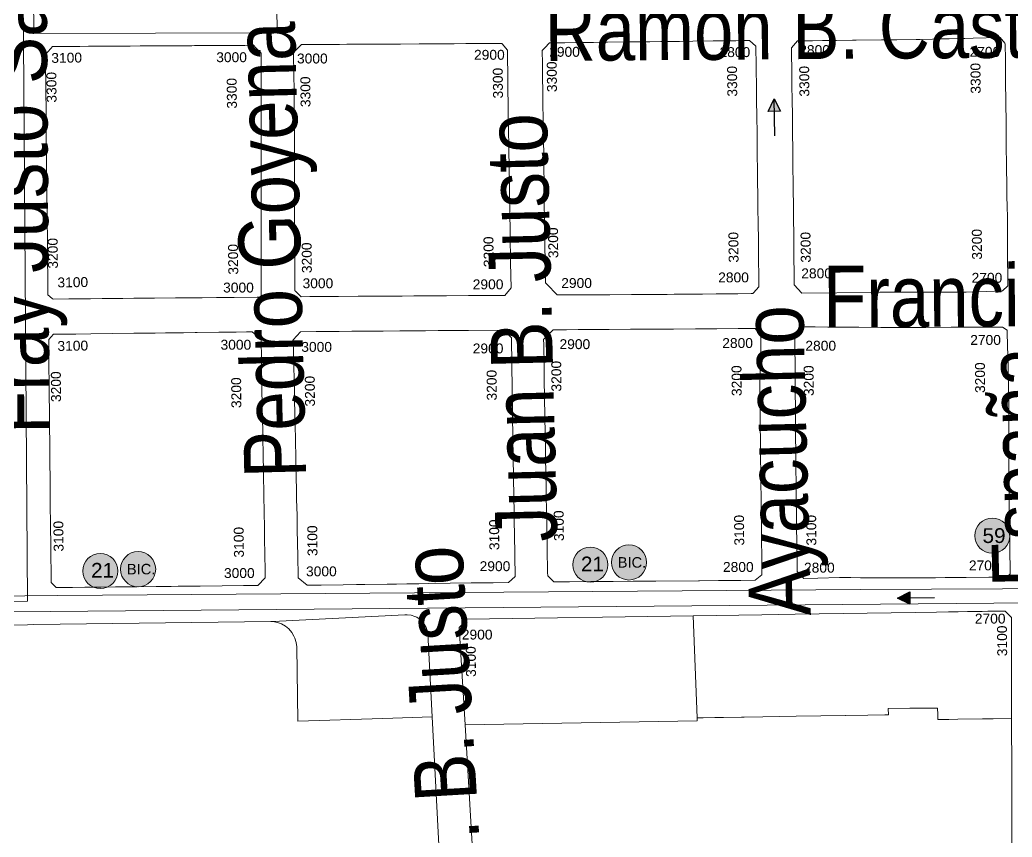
# Model space of a CAD drawing. Header units: millimetres. Extents: x 11558 to 23675, y 49449 to 61482.
# Drawn here: x 18248.8 to 18650.6, y 56911.7 to 57242.6 of the extents above; entities that cross this region are included whole.
import ezdxf

# ---------------------------------------------------------------- set-up
doc = ezdxf.new("R2010")
doc.units = ezdxf.units.MM
for name, color, linetype in [('0. plano base - nombres calles', 22, 'Continuous'), ('0. Plano Base - PLANO', 254, 'Continuous'), ('0. Plano base - sentido calles', 253, 'Continuous'), ('7. puesta en valor CC la lucila', 212, 'Continuous'), ('numeración', 7, 'Continuous')]:
    doc.layers.add(name, color=color, linetype=linetype)
for name, color, linetype, true_color in [('Linea 19 Estación Carapachay', 7, 'Continuous', 0xa80000), ('Linea 19 Plaza Miserere', 7, 'Continuous', 0x575757), ('Linea 21 IDA Ramal F', 7, 'Continuous', 0x001861), ('Linea 21 IDA Ramal G', 7, 'Continuous', 0x001861), ('Linea 59 Por la Lucila VUELTA', 7, 'Continuous', 0xffc20a)]:
    doc.layers.add(name, color=color, linetype=linetype, true_color=true_color)
doc.layers.add('Linea Bicentenario Nueva', color=7, linetype='Continuous', true_color=0x0000cc, transparency=0.05)
doc.layers.get('7. puesta en valor CC la lucila').off()
doc.styles.get("Standard").update_dxf_attribs({"font": 'arial.ttf'})

# ---------------------------------------------------------------- blocks, each defined once
blk = doc.blocks.new('MANZANAS')
at = {"layer": '0. Plano Base - PLANO', "color": 0, "linetype": 'Continuous', "lineweight": 5}
for points in [[(5637305.57, 6180413.63), (5637293.14, 6180407.02), (5637288.77, 6180408.45), (5637274.02, 6180436.25), (5637270.4, 6180443.06), (5637268.88, 6180445.9), (5637266.96, 6180449.49), (5637266.36, 6180450.62), (5637265.05, 6180453.05), (5637264.33, 6180454.4), (5637263.58, 6180455.81), (5637262.61, 6180457.63), (5637260.27, 6180462), (5637258.51, 6180465.29), (5637257.21, 6180467.72), (5637252.86, 6180475.86), (5637251.54, 6180478.33), (5637249.76, 6180481.66), (5637249.14, 6180482.82), (5637247.88, 6180485.18), (5637244.74, 6180491.05), (5637244.51, 6180491.48), (5637244.08, 6180492.3), (5637243.58, 6180493.22), (5637244.4, 6180496.77), (5637245.21, 6180497.18), (5637249.8, 6180499.63), (5637253.39, 6180501.55), (5637257.09, 6180503.53), (5637258.42, 6180504.24), (5637264.08, 6180507.26), (5637265.4, 6180507.96), (5637274.41, 6180512.78), (5637279.98, 6180515.75), (5637286.89, 6180519.45), (5637288.23, 6180520.18), (5637292.62, 6180522.6), (5637295.67, 6180524.27), (5637298.5, 6180525.84), (5637301.46, 6180527.46), (5637304.15, 6180528.94), (5637307.06, 6180530.55), (5637316.35, 6180535.65), (5637316.62, 6180535.8), (5637319.32, 6180534.67), (5637319.62, 6180534.55), (5637322.68, 6180528.8), (5637324.98, 6180524.47), (5637326.75, 6180521.14), (5637330.72, 6180513.69), (5637334.74, 6180506.14), (5637339.13, 6180497.95), (5637342.7, 6180491.3), (5637343.41, 6180489.97), (5637346.41, 6180484.37), (5637347.05, 6180483.19), (5637348.8, 6180479.91), (5637350.59, 6180476.57), (5637352.83, 6180472.57), (5637354.14, 6180469.95), (5637358.83, 6180461.08), (5637365.74, 6180448.03), (5637364.82, 6180445.28), (5637356.4, 6180440.49), (5637351.89, 6180437.99), (5637348.9, 6180436.43), (5637348.53, 6180436.23), (5637344.47, 6180434.11), (5637338.38, 6180430.92), (5637335.68, 6180429.51), (5637331.47, 6180427.31), (5637328.53, 6180425.77), (5637320.92, 6180421.78)], [(5637209.15, 6180362.51), (5637205.63, 6180360.66), (5637205.46, 6180360.71), (5637199.89, 6180362.58), (5637199.69, 6180362.65), (5637199.08, 6180362.85), (5637191.53, 6180376.88), (5637187.43, 6180384.5), (5637183.37, 6180392.05), (5637181.2, 6180396.09), (5637179.8, 6180398.69), (5637179.27, 6180399.67), (5637177.6, 6180402.78), (5637175.84, 6180406.05), (5637175.28, 6180407.08), (5637175.07, 6180407.48), (5637171.28, 6180414.53), (5637171.12, 6180414.82), (5637166.91, 6180422.64), (5637165.5, 6180425.27), (5637162.94, 6180430.03), (5637159.05, 6180437.26), (5637158.08, 6180439.07), (5637157.61, 6180439.93), (5637157.11, 6180440.86), (5637154.55, 6180445.63), (5637154.99, 6180447.07), (5637155.8, 6180449.79), (5637161.22, 6180452.69), (5637167.53, 6180456.07), (5637168.79, 6180456.74), (5637171.48, 6180458.18), (5637175.42, 6180460.29), (5637176.08, 6180460.65), (5637176.44, 6180460.84), (5637183.75, 6180464.75), (5637183.97, 6180464.87), (5637186.89, 6180466.43), (5637188.68, 6180467.39), (5637191.53, 6180468.92), (5637195.51, 6180471.04), (5637195.79, 6180471.19), (5637196.08, 6180471.35), (5637199.26, 6180473.05), (5637202.15, 6180474.59), (5637206.87, 6180477.12), (5637214.18, 6180481.03), (5637221.7, 6180485.05), (5637222.26, 6180485.35), (5637223.95, 6180486.25), (5637227.15, 6180487.96), (5637230.56, 6180487.09), (5637234.33, 6180480.04), (5637234.58, 6180479.58), (5637234.6, 6180479.53), (5637234.81, 6180479.14), (5637238.38, 6180472.54), (5637239.48, 6180470.49), (5637240.84, 6180467.87), (5637241.29, 6180467.02), (5637243.56, 6180462.84), (5637247.63, 6180455.19), (5637251.32, 6180448.27), (5637251.71, 6180447.46), (5637253.76, 6180443.71), (5637255.66, 6180440.15), (5637255.73, 6180439.99), (5637259.62, 6180432.76), (5637259.83, 6180432.31), (5637261.96, 6180428.35), (5637263.9, 6180424.75), (5637263.94, 6180424.67), (5637267.99, 6180417.11), (5637269.21, 6180414.83), (5637270.4, 6180412.6), (5637271.83, 6180409.92), (5637273.88, 6180406.08), (5637274.97, 6180404.05), (5637275.45, 6180403.15), (5637275.48, 6180403.09), (5637276.49, 6180401.21), (5637275.67, 6180398.06), (5637275.55, 6180397.61), (5637274.97, 6180397.3), (5637270.2, 6180394.77), (5637269.23, 6180394.26), (5637266.15, 6180392.62), (5637262.53, 6180390.71), (5637257.63, 6180388.11), (5637254.95, 6180386.68), (5637252.42, 6180385.34), (5637247.45, 6180382.71), (5637244.98, 6180381.39), (5637239.68, 6180378.6), (5637232.14, 6180374.63), (5637224.47, 6180370.59), (5637216.81, 6180366.55)], [(5637117.03, 6180313.89), (5637113.89, 6180312.23), (5637110.82, 6180313.07), (5637110.5, 6180313.16), (5637108.01, 6180317.93), (5637107.34, 6180319.21), (5637106.12, 6180321.55), (5637105.3, 6180323.11), (5637104.82, 6180324.04), (5637104.74, 6180324.19), (5637101.77, 6180329.86), (5637101.05, 6180331.26), (5637099.86, 6180333.53), (5637096.88, 6180339.24), (5637095.4, 6180342.07), (5637094.17, 6180344.42), (5637091.39, 6180349.75), (5637087.78, 6180356.67), (5637084.4, 6180363.14), (5637080.23, 6180371.12), (5637077.99, 6180375.41), (5637077.79, 6180375.78), (5637075.62, 6180379.84), (5637075.57, 6180379.94), (5637074.13, 6180382.63), (5637072.63, 6180385.43), (5637072.55, 6180385.58), (5637070.12, 6180390.13), (5637065.64, 6180398.51), (5637066.01, 6180399.77), (5637066.27, 6180400.68), (5637066.91, 6180402.84), (5637079.59, 6180409.53), (5637080.58, 6180410.04), (5637083.16, 6180411.41), (5637087.29, 6180413.58), (5637094.57, 6180417.42), (5637095.01, 6180417.65), (5637095.42, 6180417.87), (5637095.78, 6180418.06), (5637102.17, 6180421.42), (5637102.44, 6180421.56), (5637109.06, 6180425.05), (5637110.32, 6180425.72), (5637117.85, 6180429.68), (5637121.7, 6180431.71), (5637125.85, 6180433.9), (5637128.53, 6180435.31), (5637129.09, 6180435.61), (5637132.3, 6180437.3), (5637133.38, 6180437.87), (5637138.77, 6180440.71), (5637138.91, 6180440.65), (5637141.97, 6180439.27), (5637142, 6180439.2), (5637153.92, 6180417.11), (5637156.86, 6180411.66), (5637157.47, 6180410.53), (5637160.26, 6180405.36), (5637160.77, 6180404.42), (5637164.85, 6180396.85), (5637165.43, 6180395.77), (5637166.74, 6180393.35), (5637166.86, 6180393.12), (5637168.56, 6180389.98), (5637172.66, 6180382.37), (5637177.35, 6180373.67), (5637182.85, 6180363.47), (5637187.67, 6180354.54), (5637186.8, 6180350.69), (5637183.13, 6180348.76), (5637181.2, 6180347.74), (5637173.82, 6180343.84), (5637165.91, 6180339.67), (5637163.49, 6180338.4), (5637161.23, 6180337.21), (5637158.77, 6180335.91), (5637154.2, 6180333.49), (5637150.12, 6180331.34), (5637150.03, 6180331.29), (5637142.07, 6180327.1), (5637139.08, 6180325.52), (5637134.3, 6180323), (5637127.2, 6180319.29), (5637119.38, 6180315.13), (5637118.13, 6180314.47)], [(5637352.11, 6180307.57), (5637347.08, 6180304.78), (5637343.47, 6180306.05), (5637340.77, 6180311.03), (5637338.98, 6180314.33), (5637337.26, 6180317.49), (5637336.66, 6180318.6), (5637336.01, 6180319.81), (5637335.12, 6180321.45), (5637334.6, 6180322.41), (5637333.22, 6180324.95), (5637329.12, 6180332.58), (5637321.07, 6180347.81), (5637317.06, 6180355.4), (5637315.2, 6180358.92), (5637313.28, 6180362.56), (5637312.22, 6180364.55), (5637309.25, 6180370.18), (5637308.49, 6180371.62), (5637305.72, 6180376.85), (5637299.34, 6180388.93), (5637298.4, 6180390.71), (5637299.41, 6180394.87), (5637301.88, 6180396.13), (5637304.18, 6180397.3), (5637308.76, 6180399.63), (5637312.19, 6180401.38), (5637319.92, 6180405.31), (5637327.85, 6180409.35), (5637334.14, 6180412.63), (5637335.28, 6180413.23), (5637339.87, 6180415.62), (5637344.08, 6180417.82), (5637353.16, 6180422.57), (5637361.73, 6180427.05), (5637364.76, 6180428.64), (5637365.62, 6180429.09), (5637367.21, 6180429.92), (5637368.28, 6180430.48), (5637371.46, 6180432.15), (5637371.56, 6180432.2), (5637373.77, 6180431.9), (5637374.15, 6180431.22), (5637374.49, 6180430.6), (5637374.69, 6180430.25), (5637375.01, 6180429.69), (5637375.06, 6180429.58), (5637375.95, 6180428.01), (5637376.09, 6180427.75), (5637377.58, 6180425.09), (5637378, 6180424.34), (5637378.71, 6180423.08), (5637378.95, 6180422.64), (5637379.9, 6180420.95), (5637381.57, 6180417.97), (5637381.7, 6180417.73), (5637385.45, 6180410.81), (5637388.96, 6180404.12), (5637393.63, 6180395.22), (5637396.44, 6180389.88), (5637397.29, 6180388.25), (5637398.78, 6180385.43), (5637401.26, 6180380.71), (5637405.45, 6180372.77), (5637405.83, 6180372.07), (5637407.8, 6180368.38), (5637409.66, 6180364.9), (5637411.13, 6180362.16), (5637414.84, 6180355.22), (5637415.26, 6180354.44), (5637416.7, 6180351.79), (5637418.86, 6180347.8), (5637419.01, 6180347.53), (5637419.79, 6180346.08), (5637420.16, 6180345.4), (5637420.35, 6180345.04), (5637420.41, 6180344.94), (5637419.83, 6180343.28), (5637419.33, 6180343.01), (5637418.6, 6180342.62), (5637417.25, 6180341.9), (5637414.38, 6180340.37), (5637413.67, 6180339.99), (5637413.26, 6180339.77), (5637405.19, 6180335.48), (5637398.13, 6180331.71), (5637397.93, 6180331.6), (5637397.73, 6180331.5), (5637394.27, 6180329.65), (5637394.07, 6180329.55), (5637390.7, 6180327.75), (5637390.36, 6180327.57), (5637382.73, 6180323.56), (5637374.99, 6180319.6), (5637367.3, 6180315.66), (5637363.82, 6180313.87), (5637359.71, 6180311.77)], [(5637030.9, 6180268.1), (5637025.2, 6180265.07), (5637024.79, 6180265.16), (5637022.54, 6180265.63), (5637020.84, 6180268.82), (5637014.33, 6180281.06), (5637013.76, 6180282.14), (5637013.15, 6180283.29), (5637007.28, 6180294.32), (5637007.25, 6180294.37), (5637003.81, 6180300.84), (5637003.21, 6180301.96), (5637001.65, 6180304.91), (5637000.44, 6180307.17), (5636999.57, 6180308.81), (5636999.53, 6180308.9), (5636999.42, 6180309.09), (5636997.97, 6180311.83), (5636997.71, 6180312.3), (5636995.92, 6180315.67), (5636995.89, 6180315.74), (5636991.66, 6180323.68), (5636988.25, 6180330.1), (5636987.71, 6180331.1), (5636983.63, 6180338.78), (5636983.56, 6180338.9), (5636982.11, 6180341.64), (5636982.05, 6180341.75), (5636979.55, 6180346.45), (5636979.49, 6180346.57), (5636976.86, 6180351.52), (5636977.2, 6180352.91), (5636977.66, 6180354.75), (5636977.9, 6180355.73), (5636985.43, 6180359.7), (5636987.71, 6180360.9), (5636990.79, 6180362.52), (5636995.94, 6180365.24), (5636998.3, 6180366.48), (5637005.74, 6180370.4), (5637009.26, 6180372.26), (5637012.01, 6180373.71), (5637013.66, 6180374.58), (5637021.03, 6180378.46), (5637027.77, 6180382.01), (5637028.78, 6180382.55), (5637032.71, 6180384.62), (5637035.55, 6180386.11), (5637036.29, 6180386.5), (5637039.98, 6180388.45), (5637043.32, 6180390.21), (5637046.8, 6180392.04), (5637049.81, 6180393.63), (5637051.14, 6180393.21), (5637054.11, 6180392.24), (5637058.32, 6180384.15), (5637058.83, 6180383.16), (5637059.48, 6180381.9), (5637064.2, 6180372.83), (5637066.84, 6180367.76), (5637067.52, 6180366.45), (5637068.2, 6180365.13), (5637070.21, 6180361.28), (5637072.21, 6180357.43), (5637074.23, 6180353.53), (5637076.22, 6180349.71), (5637076.83, 6180348.54), (5637078.34, 6180345.62), (5637078.48, 6180345.36), (5637080.17, 6180342.11), (5637082.26, 6180338.1), (5637084.18, 6180334.4), (5637084.62, 6180333.55), (5637088.12, 6180326.83), (5637090.06, 6180323.08), (5637092.63, 6180318.15), (5637092.68, 6180318.03), (5637094.54, 6180314.48), (5637095.62, 6180312.4), (5637097, 6180309.74), (5637098.27, 6180307.31), (5637098.6, 6180306.66), (5637098.83, 6180306.22), (5637099.69, 6180304.57), (5637098.2, 6180303.8), (5637090.02, 6180299.49), (5637087.84, 6180298.34), (5637083.62, 6180296.11), (5637078.51, 6180293.39), (5637076.09, 6180292.1), (5637075.18, 6180291.62), (5637072.65, 6180290.28), (5637072.52, 6180290.21), (5637069.04, 6180288.36), (5637061.46, 6180284.33), (5637055.72, 6180281.28), (5637054.14, 6180280.44), (5637050.13, 6180278.31), (5637045.95, 6180276.11), (5637042.81, 6180274.42), (5637038.61, 6180272.19)], [(5637263.49, 6180259.87), (5637257.93, 6180256.94), (5637254.61, 6180257.88), (5637253.93, 6180259.13), (5637244.7, 6180276.17), (5637241.91, 6180281.33), (5637239.23, 6180286.28), (5637237.3, 6180289.84), (5637235.1, 6180293.89), (5637231.46, 6180300.63), (5637228.75, 6180305.61), (5637227.67, 6180307.61), (5637227.5, 6180307.92), (5637223.48, 6180315.35), (5637220.56, 6180320.73), (5637216.38, 6180328.46), (5637215.26, 6180330.52), (5637214.15, 6180332.58), (5637209.99, 6180340.25), (5637208.95, 6180342.18), (5637209.04, 6180342.48), (5637210.6, 6180347.35), (5637210.78, 6180347.45), (5637215.34, 6180349.86), (5637219.55, 6180352.08), (5637222.25, 6180353.51), (5637222.83, 6180353.81), (5637230.63, 6180357.93), (5637238.35, 6180362.01), (5637246.12, 6180366.11), (5637249.91, 6180368.11), (5637253.65, 6180370.08), (5637261.59, 6180374.27), (5637269.16, 6180378.27), (5637276.84, 6180382.32), (5637281.33, 6180384.7), (5637282.86, 6180385.5), (5637282.91, 6180385.53), (5637286.44, 6180383.93), (5637286.64, 6180383.54), (5637287.42, 6180381.91), (5637287.44, 6180381.86), (5637291.37, 6180373.93), (5637292.52, 6180371.62), (5637293.19, 6180370.26), (5637295.43, 6180365.74), (5637296.94, 6180362.69), (5637298.87, 6180359.09), (5637300.37, 6180356.29), (5637301.94, 6180353.36), (5637303.49, 6180350.45), (5637305.21, 6180347.24), (5637306.59, 6180344.67), (5637308.1, 6180341.85), (5637309.57, 6180339.1), (5637311.35, 6180335.78), (5637312.83, 6180333.01), (5637314.57, 6180329.76), (5637315.97, 6180327.15), (5637317.41, 6180324.46), (5637318.84, 6180321.78), (5637320.43, 6180318.82), (5637321.45, 6180316.92), (5637323.03, 6180313.94), (5637324.26, 6180311.65), (5637325.9, 6180308.53), (5637326.77, 6180306.91), (5637329.21, 6180302.29), (5637329.24, 6180302.23), (5637329.27, 6180302.17), (5637330.99, 6180298.92), (5637331.22, 6180298.48), (5637331.35, 6180298.23), (5637329.96, 6180295.05), (5637324.87, 6180292.33), (5637317.07, 6180288.21), (5637316.81, 6180288.07), (5637310.01, 6180284.48), (5637309.69, 6180284.31), (5637294.41, 6180276.22), (5637290.34, 6180274.07), (5637286.31, 6180271.94), (5637279.18, 6180268.17), (5637279.05, 6180268.1), (5637278.83, 6180267.98), (5637271.41, 6180264.06), (5637271.19, 6180263.95)], [(5637174.79, 6180212.26), (5637169.99, 6180209.67), (5637165.33, 6180210.73), (5637160.8, 6180219.02), (5637160.53, 6180219.53), (5637159.25, 6180221.86), (5637155.32, 6180229.05), (5637155.2, 6180229.29), (5637153.33, 6180232.69), (5637153.27, 6180232.81), (5637150.08, 6180238.65), (5637149.23, 6180240.21), (5637147.64, 6180243.12), (5637146.51, 6180245.18), (5637146.27, 6180245.63), (5637146.23, 6180245.69), (5637143.35, 6180250.97), (5637142.73, 6180252.11), (5637142.59, 6180252.35), (5637142.26, 6180252.97), (5637138.53, 6180259.78), (5637135.79, 6180264.8), (5637134.29, 6180267.56), (5637129.94, 6180275.51), (5637128.5, 6180278.15), (5637124.59, 6180285.31), (5637119.13, 6180295.29), (5637120.21, 6180299.52), (5637125.83, 6180302.5), (5637127.84, 6180303.56), (5637133.99, 6180306.82), (5637138.57, 6180309.24), (5637141.97, 6180311.05), (5637145.97, 6180313.16), (5637148.67, 6180314.59), (5637149.74, 6180315.16), (5637155.75, 6180318.34), (5637156.99, 6180319), (5637162.15, 6180321.73), (5637164.9, 6180323.19), (5637169.47, 6180325.61), (5637172.82, 6180327.38), (5637180.31, 6180331.35), (5637192.75, 6180337.94), (5637192.84, 6180337.91), (5637196.78, 6180336.84), (5637197.07, 6180336.76), (5637197.26, 6180336.4), (5637207.05, 6180318.25), (5637212.09, 6180308.92), (5637216.15, 6180301.39), (5637220.11, 6180294.04), (5637223.89, 6180287.04), (5637227.71, 6180279.95), (5637230.57, 6180274.65), (5637232.5, 6180271.08), (5637234.84, 6180266.73), (5637242.98, 6180251.64), (5637241.69, 6180248.21), (5637236.22, 6180245.27), (5637235.92, 6180245.11), (5637232.41, 6180243.22), (5637228.82, 6180241.29), (5637228.55, 6180241.15), (5637228.42, 6180241.08), (5637220.97, 6180237.07), (5637213.37, 6180232.99), (5637209.75, 6180231.04), (5637205.44, 6180228.72), (5637201.85, 6180226.8), (5637198.45, 6180224.97), (5637190.51, 6180220.7), (5637187.53, 6180219.1), (5637182.81, 6180216.57), (5637174.92, 6180212.32)], [(5637314.27, 6180270.76), (5637338.73, 6180283.93), (5637350.69, 6180290.37), (5637393.45, 6180313.4), (5637401.08, 6180317.51), (5637405.31, 6180319.79), (5637408.7, 6180321.61), (5637412.11, 6180323.44), (5637417.27, 6180326.23), (5637419.39, 6180327.37), (5637425.5, 6180330.66), (5637428.95, 6180329.48), (5637432.03, 6180323.59), (5637435.85, 6180316.27), (5637437.98, 6180312.18), (5637439.73, 6180308.84), (5637441.23, 6180305.97), (5637443.81, 6180301.02), (5637444.28, 6180300.12), (5637447.86, 6180293.28), (5637441.3, 6180289.73), (5637437.54, 6180287.7), (5637428.77, 6180282.96), (5637425.55, 6180281.22), (5637421.57, 6180279.07), (5637420.56, 6180280.95), (5637419.37, 6180283.16), (5637417.58, 6180282.22), (5637414.51, 6180280.61), (5637411.69, 6180279.14), (5637409.41, 6180277.94), (5637401.69, 6180273.89), (5637402.91, 6180271.63), (5637401.59, 6180270.91), (5637395.59, 6180267.67), (5637387.69, 6180263.4), (5637370.11, 6180253.9), (5637358.16, 6180247.44), (5637351.57, 6180243.88), (5637350.56, 6180243.34), (5637344.13, 6180239.87), (5637343.53, 6180239.54), (5637341.06, 6180238.21), (5637336.98, 6180236), (5637334.73, 6180234.8)], [(5637080.64, 6180162.25), (5637080.21, 6180162.02), (5637077.45, 6180162.86), (5637075.6, 6180166.32), (5637072.34, 6180172.46), (5637069.66, 6180177.49), (5637069.62, 6180177.55), (5637067.43, 6180181.66), (5637066.83, 6180182.8), (5637062.18, 6180191.52), (5637058.1, 6180199.18), (5637054.2, 6180206.51), (5637052.93, 6180208.89), (5637052.46, 6180209.77), (5637050.43, 6180213.58), (5637048.3, 6180217.59), (5637046.42, 6180221.12), (5637044.16, 6180225.36), (5637042.53, 6180228.42), (5637042.46, 6180228.55), (5637040.04, 6180233.09), (5637040.01, 6180233.14), (5637038.93, 6180235.17), (5637038.32, 6180236.32), (5637037.52, 6180237.82), (5637036.91, 6180238.98), (5637036.82, 6180239.14), (5637036.35, 6180240.02), (5637031.2, 6180249.7), (5637031.99, 6180252.51), (5637037.7, 6180255.57), (5637037.79, 6180255.61), (5637039.9, 6180256.74), (5637045.33, 6180259.65), (5637052.94, 6180263.72), (5637060.62, 6180267.84), (5637068.2, 6180271.89), (5637071.98, 6180273.91), (5637074.31, 6180275.16), (5637075.75, 6180275.93), (5637078.41, 6180277.35), (5637082.5, 6180279.54), (5637083.19, 6180279.91), (5637090.98, 6180284.08), (5637097.18, 6180287.4), (5637100.83, 6180289.35), (5637101.32, 6180289.61), (5637102.9, 6180290.46), (5637107.48, 6180289.37), (5637111.32, 6180282.29), (5637112.68, 6180279.8), (5637116.23, 6180273.25), (5637120.97, 6180264.5), (5637122.43, 6180261.82), (5637125.72, 6180255.75), (5637130.45, 6180247.04), (5637130.65, 6180246.66), (5637132.17, 6180243.87), (5637134.45, 6180239.66), (5637136.51, 6180235.87), (5637138.29, 6180232.59), (5637140.21, 6180229.04), (5637141.6, 6180226.48), (5637143.04, 6180223.83), (5637145.46, 6180219.37), (5637149.45, 6180212.02), (5637151.62, 6180208.01), (5637153.52, 6180204.51), (5637152.27, 6180200.39), (5637147.13, 6180197.66), (5637139.51, 6180193.6), (5637131.62, 6180189.4), (5637123.82, 6180185.24), (5637121.25, 6180183.87), (5637115.91, 6180181.03), (5637109.08, 6180177.39), (5637106.14, 6180175.83), (5637101.43, 6180173.32), (5637096.2, 6180170.53), (5637093.73, 6180169.22), (5637090.41, 6180167.45), (5637085.99, 6180165.09)], [(5637232.48, 6180222.84), (5637233.51, 6180226.81), (5637233.65, 6180227.35), (5637314.27, 6180270.76), (5637334.73, 6180234.8), (5637335.33, 6180233.74), (5637252.71, 6180189)], [(5637222.33, 6180214.9), (5637239.42, 6180185.75), (5637221.98, 6180175.95), (5637191.91, 6180159.06), (5637177.67, 6180185.58), (5637176.66, 6180187.06), (5637175.4, 6180188.35), (5637174.7, 6180188.92), (5637173.17, 6180189.85), (5637171.5, 6180190.52), (5637169.74, 6180190.9), (5637167.95, 6180190.98), (5637166.16, 6180190.75), (5637164.39, 6180190.31), (5637210.58, 6180217.29), (5637211.32, 6180217.73), (5637212.86, 6180218.3), (5637214.49, 6180218.58), (5637215.31, 6180218.6), (5637216.94, 6180218.42), (5637218.52, 6180217.93), (5637219.26, 6180217.59), (5637220.64, 6180216.69), (5637221.83, 6180215.55)]]:
    blk.add_lwpolyline(points, close=True, dxfattribs=at)
for points in [[(5637285.79, 6180133.67), (5637252.71, 6180189), (5637335.33, 6180233.74), (5637334.73, 6180234.8), (5637336.98, 6180236), (5637341.06, 6180238.21), (5637343.53, 6180239.54), (5637344.13, 6180239.87), (5637350.56, 6180243.34), (5637351.57, 6180243.88), (5637358.16, 6180247.44), (5637370.11, 6180253.9), (5637387.69, 6180263.4), (5637387.73, 6180263.42), (5637395.59, 6180267.67), (5637401.59, 6180270.91), (5637402.91, 6180271.63), (5637401.69, 6180273.89), (5637411.69, 6180279.14), (5637417.58, 6180282.22), (5637419.37, 6180283.16), (5637420.56, 6180280.95), (5637421.57, 6180279.07), (5637425.55, 6180281.22), (5637428.77, 6180282.96), (5637437.54, 6180287.7), (5637441.3, 6180289.73), (5637447.86, 6180293.28), (5637449.61, 6180289.92), (5637456.16, 6180277.39), (5637472.45, 6180246.21)], [(5637057.71, 6180133.14), (5637076.79, 6180143.28), (5637079.04, 6180144.48), (5637163.62, 6180189.86), (5637164.39, 6180190.31), (5637166.16, 6180190.75), (5637167.95, 6180190.98), (5637169.74, 6180190.9), (5637171.5, 6180190.52), (5637173.17, 6180189.85), (5637174.7, 6180188.92), (5637175.4, 6180188.35), (5637176.66, 6180187.06), (5637177.67, 6180185.58), (5637191.91, 6180159.06), (5637221.98, 6180175.95), (5637239.42, 6180185.75), (5637274.91, 6180125.25)]]:
    blk.add_lwpolyline(points, dxfattribs=at)
blk = doc.blocks.new('21 azul')
at = {"layer": 'Linea 21 IDA Ramal F', "lineweight": 211, "true_color": 0xededed}
h = blk.add_hatch(color=7, dxfattribs=at)
h.dxf.hatch_style = 1
edge = h.paths.add_edge_path()
edge.add_arc((0, 0), 7.11, 0, 360)
at = {"layer": 'Linea 21 IDA Ramal F', "lineweight": 9}
blk.add_circle((0, 0), 7.11, dxfattribs=at)
at = {"layer": 'Linea 21 IDA Ramal F', "lineweight": 211, "insert": (-3.78, 3.29), "char_height": 6, "attachment_point": 1}
blk.add_mtext_dynamic_manual_height_columns('21', width=8.5711, gutter_width=12.5, heights=[0], dxfattribs=at)
blk = doc.blocks.new('59')
at = {"layer": 'Linea 59 Por la Lucila VUELTA', "lineweight": 211, "true_color": 0xededed}
h = blk.add_hatch(color=7, dxfattribs=at)
h.dxf.hatch_style = 1
edge = h.paths.add_edge_path()
edge.add_arc((0, 0), 7.11, 0, 360)
at = {"layer": 'Linea 59 Por la Lucila VUELTA', "lineweight": 9}
blk.add_circle((0, 0), 7.11, dxfattribs=at)
at = {"layer": 'Linea 59 Por la Lucila VUELTA', "lineweight": 15, "insert": (-3.99, 3.04), "char_height": 6, "attachment_point": 1}
blk.add_mtext_dynamic_manual_height_columns('59', width=16.4579, gutter_width=12.5, heights=[0], dxfattribs=at)
blk = doc.blocks.new('bic. nueva verde')
at = {"layer": 'Linea Bicentenario Nueva', "lineweight": 211, "true_color": 0xededed}
h = blk.add_hatch(color=7, dxfattribs=at)
h.dxf.hatch_style = 1
edge = h.paths.add_edge_path()
edge.add_arc((0, 0), 7.11, 0, 360)
at = {"layer": 'Linea Bicentenario Nueva', "color": 62, "lineweight": 9, "true_color": 0xa2c01b}
blk.add_circle((0, 0), 7.11, dxfattribs=at)
at = {"layer": 'Linea Bicentenario Nueva', "color": 62, "lineweight": 15, "true_color": 0xa2c01b, "insert": (-4.55, 2.15), "char_height": 4.25, "attachment_point": 1}
blk.add_mtext_dynamic_manual_height_columns('BIC.', width=16.4579, gutter_width=12.5, heights=[0], dxfattribs=at)

msp = doc.modelspace()

# ---------------------------------------------------------------- hatches: boundary and pattern name
at = {"layer": '0. Plano base - sentido calles', "linetype": 'Continuous', "lineweight": 25, "ltscale": 2, "true_color": 0x1a1a1a}
h = msp.add_hatch(color=250, dxfattribs=at)
h.dxf.hatch_style = 1
h.paths.add_polyline_path([(18554.19, 57210.6), (18551.79, 57205.55), (18554.29, 57205.6)])
h.paths.add_polyline_path([(18554.19, 57210.6), (18554.29, 57205.6), (18556.79, 57205.65)])
h = msp.add_hatch(color=250, dxfattribs=at)
h.dxf.hatch_style = 1
h.paths.add_polyline_path([(18604.09, 57008.49), (18609.1, 57006), (18609.09, 57008.5)])
h.paths.add_polyline_path([(18604.09, 57008.49), (18609.09, 57008.5), (18609.09, 57011)])
at = {"layer": 'Linea Bicentenario Nueva', "lineweight": 15, "true_color": 0xa2c01b}
h = msp.add_hatch(dxfattribs=at)
h.set_pattern_fill('AR-HBONE', color=62)
h.set_pattern_definition([(45, (3427.26, 3708.61), (1e-14, 143.6841), [304.8, -101.6]), (135, (3499.1, 3780.45), (1e-14, 143.6841), [304.8, -101.6])])
h.paths.add_polyline_path([(18268.1, 57018.4, 1), (18276.46, 57018.4, 1)])
h.paths.add_polyline_path([(18268.72, 57015.76), (18276.76, 57015.76), (18276.76, 57020.91), (18268.72, 57020.91)], flags=9)
h = msp.add_hatch(dxfattribs=at)
h.set_pattern_fill('AR-HBONE', color=62)
h.set_pattern_definition([(45, (3625.25, 3711.59), (1e-14, 143.6841), [304.8, -101.6]), (135, (3697.09, 3783.43), (1e-14, 143.6841), [304.8, -101.6])])
h.paths.add_polyline_path([(18466.09, 57021.38, 1), (18474.45, 57021.38, 1)])
h.paths.add_polyline_path([(18466.71, 57018.74), (18474.75, 57018.74), (18474.75, 57023.89), (18466.71, 57023.89)], flags=9)

# ---------------------------------------------------------------- linework, layer by layer
at = {"layer": '0. Plano base - sentido calles', "color": 250, "linetype": 'Continuous', "lineweight": 25, "ltscale": 2, "true_color": 0x1a1a1a}
for points in [[(18554.49, 57195.6), (18554.19, 57210.6), (18556.79, 57205.65), (18551.79, 57205.55), (18554.19, 57210.6)], [(18619.09, 57008.52), (18604.09, 57008.49), (18609.09, 57011), (18609.1, 57006), (18604.09, 57008.49)]]:
    msp.add_lwpolyline(points, dxfattribs=at)
at = {"layer": 'Linea 19 Estación Carapachay', "lineweight": 15}
msp.add_lwpolyline([(19873.95, 57363.46), (18249.52, 57347.67), (18251.94, 57007.22), (17481.19, 57000.91), (17452.58, 57097.86), (17453.05, 57230.02), (17424.1, 57233.29), (17418.3, 57238.42), (17398.66, 57342.88), (17399.43, 57411.84), (17469.18, 57451.96), (17465.03, 57459.78), (17174.57, 57457.89), (16228.33, 57449.93)], dxfattribs=at)
at = {"layer": 'Linea 19 Plaza Miserere', "lineweight": 15}
msp.add_lwpolyline([(16603.31, 57447.28), (17595.39, 57454.36), (18252.54, 57458.84), (18253.7, 57328.56), (18254.48, 57237.05), (18352.94, 57237.32), (18350.11, 57461.39), (19557.69, 57472.87), (19856.73, 57473.61), (19849.17, 57392.22), (19846.1, 57357.31), (19839.43, 57279.11), (19828.15, 57148.42), (19816.09, 57017.92), (19811.87, 56917.69), (19808.59, 56826.99), (19805.79, 56730.36), (19804.14, 56673.35), (19797.92, 56520.3), (19789.35, 56421.07), (19744.87, 56088.72), (19731.28, 55892.72)], dxfattribs=at)
at = {"layer": 'Linea 21 IDA Ramal G', "lineweight": 15}
msp.add_lwpolyline([(19778.52, 56030.41), (19782.19, 56099.71), (19798.54, 56250.24), (19817.07, 56407.15), (19817.57, 56423.05), (19822.49, 56516.01), (19822.68, 56531.66), (19825.62, 56627.71), (19826.64, 56637.2), (19829.75, 56730.88), (19831.73, 56798.86), (19834.46, 56881.56), (19835.65, 56894.16), (19842.84, 56971.01), (19845.34, 57019.68), (19049.14, 57014.1), (18589.16, 57011.96), (18264.21, 57009.45), (17824.42, 57005.1), (17753.1, 57004.47)], dxfattribs=at)
at = {"layer": 'Linea Bicentenario Nueva', "color": 62, "lineweight": 15, "true_color": 0xa2c01b}
msp.add_lwpolyline([(19819.9, 57016.86), (16121.28, 56984.13), (15670.04, 56887.97), (15613.8, 56792.68), (15366.73, 56219), (15381.35, 56214.88), (15489.61, 56218.92), (15501.1, 55912.69), (15523.64, 55303.29), (15464.79, 55301.52), (15471.57, 55091.39)], dxfattribs=at)

# ---------------------------------------------------------------- block references
at = {"layer": '0. Plano Base - PLANO', "color": 28, "lineweight": 5, "true_color": 0x0d0d0d, "rotation": 332.5463477508169}
msp.add_blockref('MANZANAS', (-7833237.48, -2828296.13), dxfattribs=at)
at = {"layer": '7. puesta en valor CC la lucila', "color": 250, "lineweight": 30, "rotation": 332.5463477508169}
msp.add_blockref('MANZANAS', (-7833237.48, -2828296.13), dxfattribs=at)
at = {"layer": 'Linea 21 IDA Ramal G', "color": 188, "lineweight": 15, "true_color": 0x0a090b}
for p in [(18281.42, 57019.42), (18479.76, 57021.98)]:
    msp.add_blockref('21 azul', p, dxfattribs=at)
at = {"layer": 'Linea 59 Por la Lucila VUELTA', "lineweight": 15}
msp.add_blockref('59', (18642.55, 57033.73), dxfattribs=at)
at = {"layer": 'Linea Bicentenario Nueva', "lineweight": 15}
for p in [(18296.7, 57020.17), (18495.41, 57022.89)]:
    msp.add_blockref('bic. nueva verde', p, dxfattribs=at)

# ---------------------------------------------------------------- texts
at = {"layer": '0. plano base - nombres calles', "color": 250, "lineweight": 15, "true_color": 0x1a1a1a, "char_height": 25, "attachment_point": 1}
for s, insert, rotation in [('{\\fArial Narrow|b0|i0|c0|p34;Fray Justo Sarmiento}', (18235.8, 57074.84), 90.3744), ('{\\fArial Narrow|b0|i0|c0|p34;Ramón B. Castro}', (18461.18, 57250.96), 0.4044), ('{\\fArial Narrow|b0|i0|c0|p34;Pedro Goyena}', (18339.74, 57056.82), 91.4248), ('{\\fArial Narrow|b0|i0|c0|p34;Juan B. Justo}', (18441.44, 57030.91), 91.4248), ('{\\fArial Narrow|b0|i0|c0|p34;Francisco Borges}', (18573.92, 57143.02), 0.4044), ('{\\fArial Narrow|b0|i0|c0|p34;Ayacucho}', (18544.08, 57000.89), 91.4248), ('{\\fArial Narrow|b0|i0|c0|p34;España}', (18642.63, 57012.7), 91.4248), ('{\\fArial Narrow|b0|i0|c0|p34;J. B. Justo}', (18410.76, 56895.22), 93.3729)]:
    msp.add_mtext_dynamic_manual_height_columns(s, width=329.255, gutter_width=12.5, heights=[0], dxfattribs=dict(at, insert=insert, rotation=rotation))
at = {"layer": 'numeración', "color": 251, "true_color": 0x606162, "char_height": 4, "attachment_point": 1}
for s, insert in [('2900', (18463.12, 57231.66)), ('2800', (18532.09, 57231.54)), ('2800', (18564.36, 57232.36)), ('2700', (18633.3, 57231.66)), ('3000', (18328.33, 57229.48)), ('3000', (18361.02, 57228.96)), ('2900', (18432.69, 57230.45)), ('2800', (18531.54, 57140.31)), ('2800', (18565.18, 57141.97)), ('2700', (18634.13, 57140.16)), ('3000', (18331.11, 57136.21)), ('3000', (18363.28, 57137.95)), ('2900', (18432.17, 57137.51)), ('2900', (18468, 57138.04)), ('2700', (18633.58, 57114.99)), ('3000', (18330.07, 57113.05)), ('3000', (18362.76, 57112.18)), ('2900', (18432.17, 57111.55)), ('2900', (18467.3, 57113.29)), ('2800', (18533.19, 57113.74)), ('2800', (18566.84, 57112.64)), ('2900', (18434.96, 57023.38)), ('2800', (18533.47, 57023.07)), ('2800', (18566.28, 57022.79)), ('2700', (18633.03, 57023.69)), ('3000', (18331.46, 57020.59)), ('3000', (18364.68, 57021.29)), ('2700', (18635.44, 57002.14)), ('2900', (18427.75, 56995.68))]:
    msp.add_mtext_dynamic_manual_height_columns(s, width=16.0314, gutter_width=12.5, heights=[0], dxfattribs=dict(at, insert=insert))
for s, insert, rotation in [('3100', (18261.53, 57229.16), 0.9091), ('3300', (18440.4, 57210.75), 90.4984), ('3300', (18462.25, 57213.32), 90.4984), ('3300', (18535.25, 57211.5), 90.4984), ('3300', (18564.45, 57211.5), 90.4984), ('3300', (18633.8, 57212.71), 90.4984), ('3300', (18259.68, 57209.07), 90.4984), ('3300', (18362.49, 57207.24), 90.4984), ('3300', (18332.68, 57206.63), 90.4984), ('3200', (18436.63, 57142.45), 90.4984), ('3200', (18462.79, 57146.1), 90.4984), ('3200', (18535.79, 57144.28), 90.4984), ('3200', (18564.99, 57144.28), 90.4984), ('3200', (18634.34, 57145.49), 90.4984), ('3200', (18260.22, 57141.84), 90.4984), ('3200', (18333.22, 57139.41), 90.4984), ('3200', (18363.03, 57140.02), 90.4984), ('3100', (18264, 57138.26), 0.9091), ('3100', (18264, 57112.54), 0.9091), ('3200', (18464.06, 57092.08), 90.4984), ('3200', (18537.05, 57090.26), 90.4984), ('3200', (18566.25, 57090.26), 90.4984), ('3200', (18635.6, 57091.48), 90.4984), ('3200', (18261.49, 57087.83), 90.4984), ('3200', (18437.9, 57088.44), 90.4984), ('3200', (18334.48, 57085.4), 90.4984), ('3200', (18364.29, 57086.01), 90.4984), ('3100', (18465.08, 57031.53), 90.4984), ('3100', (18262.51, 57027.27), 90.4984), ('3100', (18438.92, 57027.88), 90.4984), ('3100', (18538.08, 57029.7), 90.4984), ('3100', (18567.28, 57029.7), 90.4984), ('3100', (18335.51, 57024.84), 90.4984), ('3100', (18365.31, 57025.45), 90.4984), ('3100', (18644.53, 56984.9), 90.4984), ('3100', (18429.47, 56976.52), 90.4984)]:
    msp.add_mtext_dynamic_manual_height_columns(s, width=16.0314, gutter_width=12.5, heights=[0], dxfattribs=dict(at, insert=insert, rotation=rotation))

doc.saveas('drawing.dxf')
